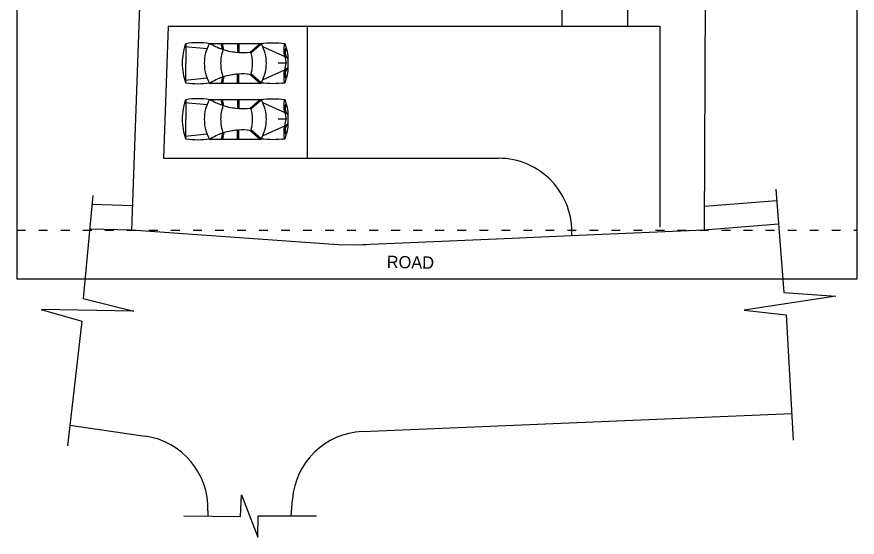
# Model space of a CAD drawing. Header units: inches. Extents: x -706 to 45253, y -3984 to 13819.
# Drawn here: x 41635 to 45069, y -3984 to -1858 of the extents above; entities that cross this region are included whole.
import ezdxf

# ---------------------------------------------------------------- set-up
doc = ezdxf.new("R2010")
doc.units = ezdxf.units.IN
doc.linetypes.add('ACAD_ISO03W100', pattern=[30, 12, -18])
for name, color, linetype in [('BC-BOUNDARY', 3, 'ByLayer'), ('BC-Hatch', 8, 'Continuous'), ('BC-LANDSCAPE', 106, 'Continuous'), ('BC-WHITECOLOR', 7, 'Continuous'), ('FUR', 8, 'Continuous')]:
    doc.layers.add(name, color=color, linetype=linetype)
doc.styles.add('style2', font='FreeSans.ttf')

# ---------------------------------------------------------------- blocks, each defined once
blk = doc.blocks.new('A$C644146154')
at = {"layer": 'FUR'}
for p, q in [((4, 417.7), (85, 417.7)), ((16.2, 421.3), (24.8, 329.6)), ((166, 417.7), (85, 417.7)), ((153.9, 421.3), (145.2, 329.6)), ((4, 320), (4, 110.3)), ((166, 320), (166, 110.3)), ((29.3, 267.1), (4, 272.4)), ((30.9, 262.1), (4, 267.8)), ((139.1, 262.1), (166, 267.8)), ((140.8, 267.1), (166, 272.4)), ((4, 205.9), (41.9, 205.9)), ((4, 201.4), (42.2, 201.4)), ((166, 201.4), (127.9, 201.4)), ((166, 205.9), (128.2, 205.9)), ((40.8, 155.9), (4, 113.7)), ((42.7, 151.2), (6.1, 109.2)), ((127.4, 151.2), (164, 109.2)), ((129.3, 155.9), (166, 113.7)), ((17, 103.9), (58.1, 12.7)), ((153, 103.9), (112, 12.7)), ((85, 7.6), (85, 40.1)), ((58.1, 12.7), (85, 7.6)), ((112, 12.7), (85, 7.6))]:
    blk.add_line(p, q, dxfattribs=at)
for centre, radius, start, end in [((297.6, 368.9), 297.6, 170.559, 189.441), ((85, 171.1), 259.6, 90, 108.1832), ((85, 171.1), 259.6, 71.8168, 90), ((-127.5, 368.9), 297.6, 350.559, 9.441), ((85, 171.1), 169.6, 90, 118.5342), ((-207.9, 186.4), 250.6, 18.7816, 32.2306), ((85, 171.1), 169.6, 61.4658, 90), ((378, 186.4), 250.6, 147.7694, 161.2184), ((85, 104.2), 169.6, 90, 108.8915), ((-207.9, 186.4), 250.6, 4.4672, 17.5921), ((85, 104.2), 169.6, 71.1085, 90), ((378, 186.4), 250.6, 162.4079, 175.5328), ((-207.9, 186.4), 250.6, 353.0144, 3.4359), ((378, 186.4), 250.6, 176.5641, 186.9856), ((85, 315.4), 169.6, 255.5371, 270), ((85, 315.4), 169.6, 270, 284.4629), ((443.4, 61.5), 442, 173.6594, 186.3406), ((85, 259.3), 169.6, 242.2459, 270), ((85, 259.3), 169.6, 270, 297.7541), ((-273.3, 61.5), 442, 353.6594, 6.3406), ((31, -90.3), 106.5, 75.3011, 104.6989), ((85, 282.3), 281.6, 253.2805, 257.4295), ((42.3, -13.9), 28.3, 29.3445, 131.0067), ((70, 145.7), 145.7, 251.503, 275.9265), ((42.3, -13.9), 24.7, 34.5755, 124.4516), ((100.1, 145.7), 145.7, 264.0735, 288.497), ((127.7, -13.9), 28.3, 48.9933, 150.6555), ((127.7, -13.9), 24.7, 55.5484, 145.4245), ((139, -90.3), 106.5, 75.3011, 104.6989), ((85, 282.3), 281.6, 282.5705, 286.7195)]:
    blk.add_arc(centre, radius, start, end, dxfattribs=at)

msp = doc.modelspace()

# ---------------------------------------------------------------- linework, layer by layer
at = {"linetype": 'ACAD_ISO03W100', "ltscale": 3}
msp.add_line((41635, -2730.09), (45069.03, -2730.09), dxfattribs=at)
at = {"layer": 'BC-BOUNDARY'}
for p, q in [((42172.03, -796.09), (42104.04, -2730.09)), ((44447.72, -1729.89), (44444.29, -2730.09)), ((42947.69, -2789.63), (42104.04, -2730.09)), ((44444.29, -2730.09), (43929.64, -2752.33)), ((43658.96, -2764.12), (43016.2, -2791.16)), ((43929.64, -2752.33), (43658.96, -2764.12)), ((43016.2, -2791.16), (42947.69, -2789.63)), ((43063.92, -2789.84), (43028.31, -2791.44))]:
    msp.add_line(p, q, dxfattribs=at)
at = {"layer": 'BC-Hatch'}
for p, q in [((44130.2, 696.43), (44130.2, -1896.09)), ((43861.99, -1497.57), (43861.99, -1896.09)), ((42253.44, -1896.09), (42234.45, -2436.09)), ((42253.44, -1896.09), (44263.08, -1896.09)), ((42821.08, -1896.09), (42821.08, -2436.09)), ((44263.08, -1896.09), (44263.08, -2718.01)), ((42234.45, -2436.09), (43603.08, -2436.09))]:
    msp.add_line(p, q, dxfattribs=at)
msp.add_arc((43603.08, -2736.09), 300, 356.67021, 90, dxfattribs=at)
at = {"layer": 'BC-WHITECOLOR'}
for p, q in [((44444.63, -2631.57), (44740.22, -2608.33)), ((42107.56, -2630.15), (41941.92, -2625.71)), ((43047.56, -3552.66), (44801.58, -3478.33)), ((41851.79, -3526.6), (42159.23, -3571.04)), ((42756.04, -3897.2), (42761.11, -3829.88)), ((42416.18, -3877.02), (42415.53, -3898.31))]:
    msp.add_line(p, q, dxfattribs=at)
at = {"layer": 'BC-WHITECOLOR', "ltscale": 0.02}
for p, q in [((44747.83, -2705.8), (44444.29, -2730.09)), ((42104.04, -2730.09), (41932.73, -2725.5))]:
    msp.add_line(p, q, dxfattribs=at)
at = {"layer": 'BC-WHITECOLOR'}
for points in [[(44736.58, -2561.81), (44769.56, -2983.94), (44982.09, -2999.21), (44607.16, -3056.91), (44779.18, -3076.13), (44807.7, -3588.04)], [(41945.42, -2587.66), (41906.59, -3009.3), (42113.48, -3060.26), (41734.2, -3053.77), (41900.49, -3101.78), (41842.1, -3611.15)], [(42316.89, -3897.48), (42548.55, -3899.43), (42552.79, -3810.56), (42620.06, -3984.21), (42620.79, -3897.34), (42859.57, -3897.1)]]:
    msp.add_lwpolyline(points, dxfattribs=at)
for centre, start, end in [((42116.31, -3867.96), 358.26938, 81.77505), ((43060.26, -3852.39), 92.42643, 175.69658)]:
    msp.add_arc(centre, 300, start, end, dxfattribs=at)
at = {"layer": 'Defpoints', "color": 2}
msp.add_lwpolyline([(41635, 1776.4), (41635, -2928.12), (45069.03, -2928.12), (45069.03, 1776.4)], close=True, dxfattribs=at)

# ---------------------------------------------------------------- block references
at = {"layer": 'BC-LANDSCAPE', "linetype": 'Continuous', "xscale": -1}
for p, rotation in [((42743.06, -1962.9), 90.00000000000014), ((42743.06, -2191.65), 90.00000000000013)]:
    msp.add_blockref('A$C644146154', p, dxfattribs=dict(at, rotation=rotation))

# ---------------------------------------------------------------- texts
at = {"layer": 'BC-WHITECOLOR', "insert": (43147.18, -2834.32), "char_height": 50, "width": 113.9495, "attachment_point": 1, "rotation": 359.02008, "style": 'style2'}
msp.add_mtext('{\\fFreeSans|b0|i0|c0|p18;ROAD}', dxfattribs=at)

doc.saveas('drawing.dxf')
